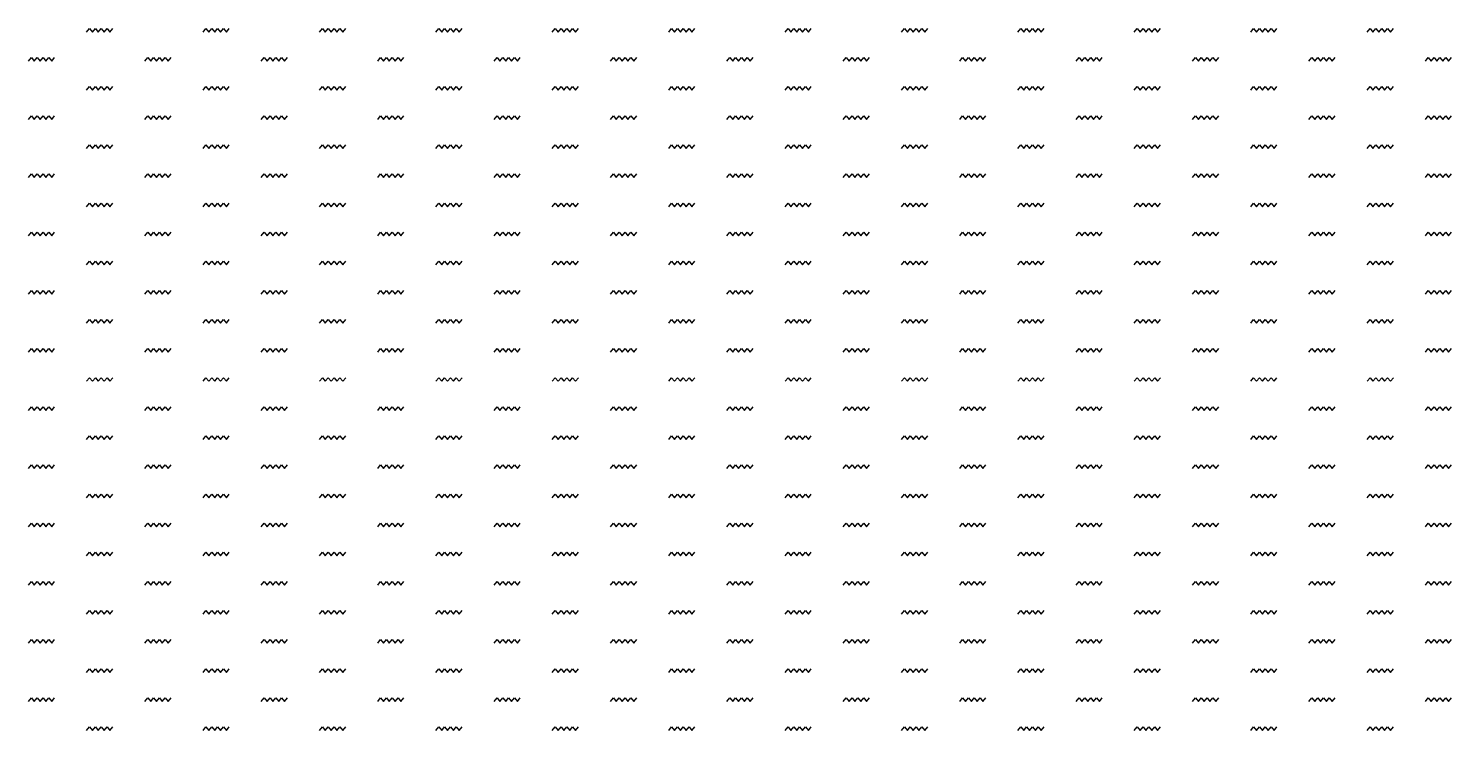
# Model space of a CAD drawing. Extents: x 0 to 1996, y -10 to 3965.
# Drawn here: x 40 to 1996, y 2000 to 2965 of the extents above; entities that cross this region are included whole.
import ezdxf

# ---------------------------------------------------------------- set-up
doc = ezdxf.new("R2010")
doc.units = 0

msp = doc.modelspace()

# ---------------------------------------------------------------- linework, layer by layer
for points in [[(120, 2960), (124, 2965), (128, 2960), (132, 2965), (136, 2960), (140, 2965), (144, 2960), (148, 2965), (152, 2960), (156, 2965)], [(280, 2960), (284, 2965), (288, 2960), (292, 2965), (296, 2960), (300, 2965), (304, 2960), (308, 2965), (312, 2960), (316, 2965)], [(440, 2960), (444, 2965), (448, 2960), (452, 2965), (456, 2960), (460, 2965), (464, 2960), (468, 2965), (472, 2960), (476, 2965)], [(600, 2960), (604, 2965), (608, 2960), (612, 2965), (616, 2960), (620, 2965), (624, 2960), (628, 2965), (632, 2960), (636, 2965)], [(760, 2960), (764, 2965), (768, 2960), (772, 2965), (776, 2960), (780, 2965), (784, 2960), (788, 2965), (792, 2960), (796, 2965)], [(920, 2960), (924, 2965), (928, 2960), (932, 2965), (936, 2960), (940, 2965), (944, 2960), (948, 2965), (952, 2960), (956, 2965)], [(1080, 2960), (1084, 2965), (1088, 2960), (1092, 2965), (1096, 2960), (1100, 2965), (1104, 2960), (1108, 2965), (1112, 2960), (1116, 2965)], [(1240, 2960), (1244, 2965), (1248, 2960), (1252, 2965), (1256, 2960), (1260, 2965), (1264, 2960), (1268, 2965), (1272, 2960), (1276, 2965)], [(1400, 2960), (1404, 2965), (1408, 2960), (1412, 2965), (1416, 2960), (1420, 2965), (1424, 2960), (1428, 2965), (1432, 2960), (1436, 2965)], [(1560, 2960), (1564, 2965), (1568, 2960), (1572, 2965), (1576, 2960), (1580, 2965), (1584, 2960), (1588, 2965), (1592, 2960), (1596, 2965)], [(1720, 2960), (1724, 2965), (1728, 2960), (1732, 2965), (1736, 2960), (1740, 2965), (1744, 2960), (1748, 2965), (1752, 2960), (1756, 2965)], [(1880, 2960), (1884, 2965), (1888, 2960), (1892, 2965), (1896, 2960), (1900, 2965), (1904, 2960), (1908, 2965), (1912, 2960), (1916, 2965)], [(40, 2920), (44, 2925), (48, 2920), (52, 2925), (56, 2920), (60, 2925), (64, 2920), (68, 2925), (72, 2920), (76, 2925)], [(200, 2920), (204, 2925), (208, 2920), (212, 2925), (216, 2920), (220, 2925), (224, 2920), (228, 2925), (232, 2920), (236, 2925)], [(360, 2920), (364, 2925), (368, 2920), (372, 2925), (376, 2920), (380, 2925), (384, 2920), (388, 2925), (392, 2920), (396, 2925)], [(520, 2920), (524, 2925), (528, 2920), (532, 2925), (536, 2920), (540, 2925), (544, 2920), (548, 2925), (552, 2920), (556, 2925)], [(680, 2920), (684, 2925), (688, 2920), (692, 2925), (696, 2920), (700, 2925), (704, 2920), (708, 2925), (712, 2920), (716, 2925)], [(840, 2920), (844, 2925), (848, 2920), (852, 2925), (856, 2920), (860, 2925), (864, 2920), (868, 2925), (872, 2920), (876, 2925)], [(1000, 2920), (1004, 2925), (1008, 2920), (1012, 2925), (1016, 2920), (1020, 2925), (1024, 2920), (1028, 2925), (1032, 2920), (1036, 2925)], [(1160, 2920), (1164, 2925), (1168, 2920), (1172, 2925), (1176, 2920), (1180, 2925), (1184, 2920), (1188, 2925), (1192, 2920), (1196, 2925)], [(1320, 2920), (1324, 2925), (1328, 2920), (1332, 2925), (1336, 2920), (1340, 2925), (1344, 2920), (1348, 2925), (1352, 2920), (1356, 2925)], [(1480, 2920), (1484, 2925), (1488, 2920), (1492, 2925), (1496, 2920), (1500, 2925), (1504, 2920), (1508, 2925), (1512, 2920), (1516, 2925)], [(1640, 2920), (1644, 2925), (1648, 2920), (1652, 2925), (1656, 2920), (1660, 2925), (1664, 2920), (1668, 2925), (1672, 2920), (1676, 2925)], [(1800, 2920), (1804, 2925), (1808, 2920), (1812, 2925), (1816, 2920), (1820, 2925), (1824, 2920), (1828, 2925), (1832, 2920), (1836, 2925)], [(1960, 2920), (1964, 2925), (1968, 2920), (1972, 2925), (1976, 2920), (1980, 2925), (1984, 2920), (1988, 2925), (1992, 2920), (1996, 2925)], [(120, 2880), (124, 2885), (128, 2880), (132, 2885), (136, 2880), (140, 2885), (144, 2880), (148, 2885), (152, 2880), (156, 2885)], [(280, 2880), (284, 2885), (288, 2880), (292, 2885), (296, 2880), (300, 2885), (304, 2880), (308, 2885), (312, 2880), (316, 2885)], [(440, 2880), (444, 2885), (448, 2880), (452, 2885), (456, 2880), (460, 2885), (464, 2880), (468, 2885), (472, 2880), (476, 2885)], [(600, 2880), (604, 2885), (608, 2880), (612, 2885), (616, 2880), (620, 2885), (624, 2880), (628, 2885), (632, 2880), (636, 2885)], [(760, 2880), (764, 2885), (768, 2880), (772, 2885), (776, 2880), (780, 2885), (784, 2880), (788, 2885), (792, 2880), (796, 2885)], [(920, 2880), (924, 2885), (928, 2880), (932, 2885), (936, 2880), (940, 2885), (944, 2880), (948, 2885), (952, 2880), (956, 2885)], [(1080, 2880), (1084, 2885), (1088, 2880), (1092, 2885), (1096, 2880), (1100, 2885), (1104, 2880), (1108, 2885), (1112, 2880), (1116, 2885)], [(1240, 2880), (1244, 2885), (1248, 2880), (1252, 2885), (1256, 2880), (1260, 2885), (1264, 2880), (1268, 2885), (1272, 2880), (1276, 2885)], [(1400, 2880), (1404, 2885), (1408, 2880), (1412, 2885), (1416, 2880), (1420, 2885), (1424, 2880), (1428, 2885), (1432, 2880), (1436, 2885)], [(1560, 2880), (1564, 2885), (1568, 2880), (1572, 2885), (1576, 2880), (1580, 2885), (1584, 2880), (1588, 2885), (1592, 2880), (1596, 2885)], [(1720, 2880), (1724, 2885), (1728, 2880), (1732, 2885), (1736, 2880), (1740, 2885), (1744, 2880), (1748, 2885), (1752, 2880), (1756, 2885)], [(1880, 2880), (1884, 2885), (1888, 2880), (1892, 2885), (1896, 2880), (1900, 2885), (1904, 2880), (1908, 2885), (1912, 2880), (1916, 2885)], [(40, 2840), (44, 2845), (48, 2840), (52, 2845), (56, 2840), (60, 2845), (64, 2840), (68, 2845), (72, 2840), (76, 2845)], [(200, 2840), (204, 2845), (208, 2840), (212, 2845), (216, 2840), (220, 2845), (224, 2840), (228, 2845), (232, 2840), (236, 2845)], [(360, 2840), (364, 2845), (368, 2840), (372, 2845), (376, 2840), (380, 2845), (384, 2840), (388, 2845), (392, 2840), (396, 2845)], [(520, 2840), (524, 2845), (528, 2840), (532, 2845), (536, 2840), (540, 2845), (544, 2840), (548, 2845), (552, 2840), (556, 2845)], [(680, 2840), (684, 2845), (688, 2840), (692, 2845), (696, 2840), (700, 2845), (704, 2840), (708, 2845), (712, 2840), (716, 2845)], [(840, 2840), (844, 2845), (848, 2840), (852, 2845), (856, 2840), (860, 2845), (864, 2840), (868, 2845), (872, 2840), (876, 2845)], [(1000, 2840), (1004, 2845), (1008, 2840), (1012, 2845), (1016, 2840), (1020, 2845), (1024, 2840), (1028, 2845), (1032, 2840), (1036, 2845)], [(1160, 2840), (1164, 2845), (1168, 2840), (1172, 2845), (1176, 2840), (1180, 2845), (1184, 2840), (1188, 2845), (1192, 2840), (1196, 2845)], [(1320, 2840), (1324, 2845), (1328, 2840), (1332, 2845), (1336, 2840), (1340, 2845), (1344, 2840), (1348, 2845), (1352, 2840), (1356, 2845)], [(1480, 2840), (1484, 2845), (1488, 2840), (1492, 2845), (1496, 2840), (1500, 2845), (1504, 2840), (1508, 2845), (1512, 2840), (1516, 2845)], [(1640, 2840), (1644, 2845), (1648, 2840), (1652, 2845), (1656, 2840), (1660, 2845), (1664, 2840), (1668, 2845), (1672, 2840), (1676, 2845)], [(1800, 2840), (1804, 2845), (1808, 2840), (1812, 2845), (1816, 2840), (1820, 2845), (1824, 2840), (1828, 2845), (1832, 2840), (1836, 2845)], [(1960, 2840), (1964, 2845), (1968, 2840), (1972, 2845), (1976, 2840), (1980, 2845), (1984, 2840), (1988, 2845), (1992, 2840), (1996, 2845)], [(120, 2800), (124, 2805), (128, 2800), (132, 2805), (136, 2800), (140, 2805), (144, 2800), (148, 2805), (152, 2800), (156, 2805)], [(280, 2800), (284, 2805), (288, 2800), (292, 2805), (296, 2800), (300, 2805), (304, 2800), (308, 2805), (312, 2800), (316, 2805)], [(440, 2800), (444, 2805), (448, 2800), (452, 2805), (456, 2800), (460, 2805), (464, 2800), (468, 2805), (472, 2800), (476, 2805)], [(600, 2800), (604, 2805), (608, 2800), (612, 2805), (616, 2800), (620, 2805), (624, 2800), (628, 2805), (632, 2800), (636, 2805)], [(760, 2800), (764, 2805), (768, 2800), (772, 2805), (776, 2800), (780, 2805), (784, 2800), (788, 2805), (792, 2800), (796, 2805)], [(920, 2800), (924, 2805), (928, 2800), (932, 2805), (936, 2800), (940, 2805), (944, 2800), (948, 2805), (952, 2800), (956, 2805)], [(1080, 2800), (1084, 2805), (1088, 2800), (1092, 2805), (1096, 2800), (1100, 2805), (1104, 2800), (1108, 2805), (1112, 2800), (1116, 2805)], [(1240, 2800), (1244, 2805), (1248, 2800), (1252, 2805), (1256, 2800), (1260, 2805), (1264, 2800), (1268, 2805), (1272, 2800), (1276, 2805)], [(1400, 2800), (1404, 2805), (1408, 2800), (1412, 2805), (1416, 2800), (1420, 2805), (1424, 2800), (1428, 2805), (1432, 2800), (1436, 2805)], [(1560, 2800), (1564, 2805), (1568, 2800), (1572, 2805), (1576, 2800), (1580, 2805), (1584, 2800), (1588, 2805), (1592, 2800), (1596, 2805)], [(1720, 2800), (1724, 2805), (1728, 2800), (1732, 2805), (1736, 2800), (1740, 2805), (1744, 2800), (1748, 2805), (1752, 2800), (1756, 2805)], [(1880, 2800), (1884, 2805), (1888, 2800), (1892, 2805), (1896, 2800), (1900, 2805), (1904, 2800), (1908, 2805), (1912, 2800), (1916, 2805)], [(40, 2760), (44, 2765), (48, 2760), (52, 2765), (56, 2760), (60, 2765), (64, 2760), (68, 2765), (72, 2760), (76, 2765)], [(200, 2760), (204, 2765), (208, 2760), (212, 2765), (216, 2760), (220, 2765), (224, 2760), (228, 2765), (232, 2760), (236, 2765)], [(360, 2760), (364, 2765), (368, 2760), (372, 2765), (376, 2760), (380, 2765), (384, 2760), (388, 2765), (392, 2760), (396, 2765)], [(520, 2760), (524, 2765), (528, 2760), (532, 2765), (536, 2760), (540, 2765), (544, 2760), (548, 2765), (552, 2760), (556, 2765)], [(680, 2760), (684, 2765), (688, 2760), (692, 2765), (696, 2760), (700, 2765), (704, 2760), (708, 2765), (712, 2760), (716, 2765)], [(840, 2760), (844, 2765), (848, 2760), (852, 2765), (856, 2760), (860, 2765), (864, 2760), (868, 2765), (872, 2760), (876, 2765)], [(1000, 2760), (1004, 2765), (1008, 2760), (1012, 2765), (1016, 2760), (1020, 2765), (1024, 2760), (1028, 2765), (1032, 2760), (1036, 2765)], [(1160, 2760), (1164, 2765), (1168, 2760), (1172, 2765), (1176, 2760), (1180, 2765), (1184, 2760), (1188, 2765), (1192, 2760), (1196, 2765)], [(1320, 2760), (1324, 2765), (1328, 2760), (1332, 2765), (1336, 2760), (1340, 2765), (1344, 2760), (1348, 2765), (1352, 2760), (1356, 2765)], [(1480, 2760), (1484, 2765), (1488, 2760), (1492, 2765), (1496, 2760), (1500, 2765), (1504, 2760), (1508, 2765), (1512, 2760), (1516, 2765)], [(1640, 2760), (1644, 2765), (1648, 2760), (1652, 2765), (1656, 2760), (1660, 2765), (1664, 2760), (1668, 2765), (1672, 2760), (1676, 2765)], [(1800, 2760), (1804, 2765), (1808, 2760), (1812, 2765), (1816, 2760), (1820, 2765), (1824, 2760), (1828, 2765), (1832, 2760), (1836, 2765)], [(1960, 2760), (1964, 2765), (1968, 2760), (1972, 2765), (1976, 2760), (1980, 2765), (1984, 2760), (1988, 2765), (1992, 2760), (1996, 2765)], [(120, 2720), (124, 2725), (128, 2720), (132, 2725), (136, 2720), (140, 2725), (144, 2720), (148, 2725), (152, 2720), (156, 2725)], [(280, 2720), (284, 2725), (288, 2720), (292, 2725), (296, 2720), (300, 2725), (304, 2720), (308, 2725), (312, 2720), (316, 2725)], [(440, 2720), (444, 2725), (448, 2720), (452, 2725), (456, 2720), (460, 2725), (464, 2720), (468, 2725), (472, 2720), (476, 2725)], [(600, 2720), (604, 2725), (608, 2720), (612, 2725), (616, 2720), (620, 2725), (624, 2720), (628, 2725), (632, 2720), (636, 2725)], [(760, 2720), (764, 2725), (768, 2720), (772, 2725), (776, 2720), (780, 2725), (784, 2720), (788, 2725), (792, 2720), (796, 2725)], [(920, 2720), (924, 2725), (928, 2720), (932, 2725), (936, 2720), (940, 2725), (944, 2720), (948, 2725), (952, 2720), (956, 2725)], [(1080, 2720), (1084, 2725), (1088, 2720), (1092, 2725), (1096, 2720), (1100, 2725), (1104, 2720), (1108, 2725), (1112, 2720), (1116, 2725)], [(1240, 2720), (1244, 2725), (1248, 2720), (1252, 2725), (1256, 2720), (1260, 2725), (1264, 2720), (1268, 2725), (1272, 2720), (1276, 2725)], [(1400, 2720), (1404, 2725), (1408, 2720), (1412, 2725), (1416, 2720), (1420, 2725), (1424, 2720), (1428, 2725), (1432, 2720), (1436, 2725)], [(1560, 2720), (1564, 2725), (1568, 2720), (1572, 2725), (1576, 2720), (1580, 2725), (1584, 2720), (1588, 2725), (1592, 2720), (1596, 2725)], [(1720, 2720), (1724, 2725), (1728, 2720), (1732, 2725), (1736, 2720), (1740, 2725), (1744, 2720), (1748, 2725), (1752, 2720), (1756, 2725)], [(1880, 2720), (1884, 2725), (1888, 2720), (1892, 2725), (1896, 2720), (1900, 2725), (1904, 2720), (1908, 2725), (1912, 2720), (1916, 2725)], [(40, 2680), (44, 2685), (48, 2680), (52, 2685), (56, 2680), (60, 2685), (64, 2680), (68, 2685), (72, 2680), (76, 2685)], [(200, 2680), (204, 2685), (208, 2680), (212, 2685), (216, 2680), (220, 2685), (224, 2680), (228, 2685), (232, 2680), (236, 2685)], [(360, 2680), (364, 2685), (368, 2680), (372, 2685), (376, 2680), (380, 2685), (384, 2680), (388, 2685), (392, 2680), (396, 2685)], [(520, 2680), (524, 2685), (528, 2680), (532, 2685), (536, 2680), (540, 2685), (544, 2680), (548, 2685), (552, 2680), (556, 2685)], [(680, 2680), (684, 2685), (688, 2680), (692, 2685), (696, 2680), (700, 2685), (704, 2680), (708, 2685), (712, 2680), (716, 2685)], [(840, 2680), (844, 2685), (848, 2680), (852, 2685), (856, 2680), (860, 2685), (864, 2680), (868, 2685), (872, 2680), (876, 2685)], [(1000, 2680), (1004, 2685), (1008, 2680), (1012, 2685), (1016, 2680), (1020, 2685), (1024, 2680), (1028, 2685), (1032, 2680), (1036, 2685)], [(1160, 2680), (1164, 2685), (1168, 2680), (1172, 2685), (1176, 2680), (1180, 2685), (1184, 2680), (1188, 2685), (1192, 2680), (1196, 2685)], [(1320, 2680), (1324, 2685), (1328, 2680), (1332, 2685), (1336, 2680), (1340, 2685), (1344, 2680), (1348, 2685), (1352, 2680), (1356, 2685)], [(1480, 2680), (1484, 2685), (1488, 2680), (1492, 2685), (1496, 2680), (1500, 2685), (1504, 2680), (1508, 2685), (1512, 2680), (1516, 2685)], [(1640, 2680), (1644, 2685), (1648, 2680), (1652, 2685), (1656, 2680), (1660, 2685), (1664, 2680), (1668, 2685), (1672, 2680), (1676, 2685)], [(1800, 2680), (1804, 2685), (1808, 2680), (1812, 2685), (1816, 2680), (1820, 2685), (1824, 2680), (1828, 2685), (1832, 2680), (1836, 2685)], [(1960, 2680), (1964, 2685), (1968, 2680), (1972, 2685), (1976, 2680), (1980, 2685), (1984, 2680), (1988, 2685), (1992, 2680), (1996, 2685)], [(120, 2640), (124, 2645), (128, 2640), (132, 2645), (136, 2640), (140, 2645), (144, 2640), (148, 2645), (152, 2640), (156, 2645)], [(280, 2640), (284, 2645), (288, 2640), (292, 2645), (296, 2640), (300, 2645), (304, 2640), (308, 2645), (312, 2640), (316, 2645)], [(440, 2640), (444, 2645), (448, 2640), (452, 2645), (456, 2640), (460, 2645), (464, 2640), (468, 2645), (472, 2640), (476, 2645)], [(600, 2640), (604, 2645), (608, 2640), (612, 2645), (616, 2640), (620, 2645), (624, 2640), (628, 2645), (632, 2640), (636, 2645)], [(760, 2640), (764, 2645), (768, 2640), (772, 2645), (776, 2640), (780, 2645), (784, 2640), (788, 2645), (792, 2640), (796, 2645)], [(920, 2640), (924, 2645), (928, 2640), (932, 2645), (936, 2640), (940, 2645), (944, 2640), (948, 2645), (952, 2640), (956, 2645)], [(1080, 2640), (1084, 2645), (1088, 2640), (1092, 2645), (1096, 2640), (1100, 2645), (1104, 2640), (1108, 2645), (1112, 2640), (1116, 2645)], [(1240, 2640), (1244, 2645), (1248, 2640), (1252, 2645), (1256, 2640), (1260, 2645), (1264, 2640), (1268, 2645), (1272, 2640), (1276, 2645)], [(1400, 2640), (1404, 2645), (1408, 2640), (1412, 2645), (1416, 2640), (1420, 2645), (1424, 2640), (1428, 2645), (1432, 2640), (1436, 2645)], [(1560, 2640), (1564, 2645), (1568, 2640), (1572, 2645), (1576, 2640), (1580, 2645), (1584, 2640), (1588, 2645), (1592, 2640), (1596, 2645)], [(1720, 2640), (1724, 2645), (1728, 2640), (1732, 2645), (1736, 2640), (1740, 2645), (1744, 2640), (1748, 2645), (1752, 2640), (1756, 2645)], [(1880, 2640), (1884, 2645), (1888, 2640), (1892, 2645), (1896, 2640), (1900, 2645), (1904, 2640), (1908, 2645), (1912, 2640), (1916, 2645)], [(40, 2600), (44, 2605), (48, 2600), (52, 2605), (56, 2600), (60, 2605), (64, 2600), (68, 2605), (72, 2600), (76, 2605)], [(200, 2600), (204, 2605), (208, 2600), (212, 2605), (216, 2600), (220, 2605), (224, 2600), (228, 2605), (232, 2600), (236, 2605)], [(360, 2600), (364, 2605), (368, 2600), (372, 2605), (376, 2600), (380, 2605), (384, 2600), (388, 2605), (392, 2600), (396, 2605)], [(520, 2600), (524, 2605), (528, 2600), (532, 2605), (536, 2600), (540, 2605), (544, 2600), (548, 2605), (552, 2600), (556, 2605)], [(680, 2600), (684, 2605), (688, 2600), (692, 2605), (696, 2600), (700, 2605), (704, 2600), (708, 2605), (712, 2600), (716, 2605)], [(840, 2600), (844, 2605), (848, 2600), (852, 2605), (856, 2600), (860, 2605), (864, 2600), (868, 2605), (872, 2600), (876, 2605)], [(1000, 2600), (1004, 2605), (1008, 2600), (1012, 2605), (1016, 2600), (1020, 2605), (1024, 2600), (1028, 2605), (1032, 2600), (1036, 2605)], [(1160, 2600), (1164, 2605), (1168, 2600), (1172, 2605), (1176, 2600), (1180, 2605), (1184, 2600), (1188, 2605), (1192, 2600), (1196, 2605)], [(1320, 2600), (1324, 2605), (1328, 2600), (1332, 2605), (1336, 2600), (1340, 2605), (1344, 2600), (1348, 2605), (1352, 2600), (1356, 2605)], [(1480, 2600), (1484, 2605), (1488, 2600), (1492, 2605), (1496, 2600), (1500, 2605), (1504, 2600), (1508, 2605), (1512, 2600), (1516, 2605)], [(1640, 2600), (1644, 2605), (1648, 2600), (1652, 2605), (1656, 2600), (1660, 2605), (1664, 2600), (1668, 2605), (1672, 2600), (1676, 2605)], [(1800, 2600), (1804, 2605), (1808, 2600), (1812, 2605), (1816, 2600), (1820, 2605), (1824, 2600), (1828, 2605), (1832, 2600), (1836, 2605)], [(1960, 2600), (1964, 2605), (1968, 2600), (1972, 2605), (1976, 2600), (1980, 2605), (1984, 2600), (1988, 2605), (1992, 2600), (1996, 2605)], [(120, 2560), (124, 2565), (128, 2560), (132, 2565), (136, 2560), (140, 2565), (144, 2560), (148, 2565), (152, 2560), (156, 2565)], [(280, 2560), (284, 2565), (288, 2560), (292, 2565), (296, 2560), (300, 2565), (304, 2560), (308, 2565), (312, 2560), (316, 2565)], [(440, 2560), (444, 2565), (448, 2560), (452, 2565), (456, 2560), (460, 2565), (464, 2560), (468, 2565), (472, 2560), (476, 2565)], [(600, 2560), (604, 2565), (608, 2560), (612, 2565), (616, 2560), (620, 2565), (624, 2560), (628, 2565), (632, 2560), (636, 2565)], [(760, 2560), (764, 2565), (768, 2560), (772, 2565), (776, 2560), (780, 2565), (784, 2560), (788, 2565), (792, 2560), (796, 2565)], [(920, 2560), (924, 2565), (928, 2560), (932, 2565), (936, 2560), (940, 2565), (944, 2560), (948, 2565), (952, 2560), (956, 2565)], [(1080, 2560), (1084, 2565), (1088, 2560), (1092, 2565), (1096, 2560), (1100, 2565), (1104, 2560), (1108, 2565), (1112, 2560), (1116, 2565)], [(1240, 2560), (1244, 2565), (1248, 2560), (1252, 2565), (1256, 2560), (1260, 2565), (1264, 2560), (1268, 2565), (1272, 2560), (1276, 2565)], [(1400, 2560), (1404, 2565), (1408, 2560), (1412, 2565), (1416, 2560), (1420, 2565), (1424, 2560), (1428, 2565), (1432, 2560), (1436, 2565)], [(1560, 2560), (1564, 2565), (1568, 2560), (1572, 2565), (1576, 2560), (1580, 2565), (1584, 2560), (1588, 2565), (1592, 2560), (1596, 2565)], [(1720, 2560), (1724, 2565), (1728, 2560), (1732, 2565), (1736, 2560), (1740, 2565), (1744, 2560), (1748, 2565), (1752, 2560), (1756, 2565)], [(1880, 2560), (1884, 2565), (1888, 2560), (1892, 2565), (1896, 2560), (1900, 2565), (1904, 2560), (1908, 2565), (1912, 2560), (1916, 2565)], [(40, 2520), (44, 2525), (48, 2520), (52, 2525), (56, 2520), (60, 2525), (64, 2520), (68, 2525), (72, 2520), (76, 2525)], [(200, 2520), (204, 2525), (208, 2520), (212, 2525), (216, 2520), (220, 2525), (224, 2520), (228, 2525), (232, 2520), (236, 2525)], [(360, 2520), (364, 2525), (368, 2520), (372, 2525), (376, 2520), (380, 2525), (384, 2520), (388, 2525), (392, 2520), (396, 2525)], [(520, 2520), (524, 2525), (528, 2520), (532, 2525), (536, 2520), (540, 2525), (544, 2520), (548, 2525), (552, 2520), (556, 2525)], [(680, 2520), (684, 2525), (688, 2520), (692, 2525), (696, 2520), (700, 2525), (704, 2520), (708, 2525), (712, 2520), (716, 2525)], [(840, 2520), (844, 2525), (848, 2520), (852, 2525), (856, 2520), (860, 2525), (864, 2520), (868, 2525), (872, 2520), (876, 2525)], [(1000, 2520), (1004, 2525), (1008, 2520), (1012, 2525), (1016, 2520), (1020, 2525), (1024, 2520), (1028, 2525), (1032, 2520), (1036, 2525)], [(1160, 2520), (1164, 2525), (1168, 2520), (1172, 2525), (1176, 2520), (1180, 2525), (1184, 2520), (1188, 2525), (1192, 2520), (1196, 2525)], [(1320, 2520), (1324, 2525), (1328, 2520), (1332, 2525), (1336, 2520), (1340, 2525), (1344, 2520), (1348, 2525), (1352, 2520), (1356, 2525)], [(1480, 2520), (1484, 2525), (1488, 2520), (1492, 2525), (1496, 2520), (1500, 2525), (1504, 2520), (1508, 2525), (1512, 2520), (1516, 2525)], [(1640, 2520), (1644, 2525), (1648, 2520), (1652, 2525), (1656, 2520), (1660, 2525), (1664, 2520), (1668, 2525), (1672, 2520), (1676, 2525)], [(1800, 2520), (1804, 2525), (1808, 2520), (1812, 2525), (1816, 2520), (1820, 2525), (1824, 2520), (1828, 2525), (1832, 2520), (1836, 2525)], [(1960, 2520), (1964, 2525), (1968, 2520), (1972, 2525), (1976, 2520), (1980, 2525), (1984, 2520), (1988, 2525), (1992, 2520), (1996, 2525)], [(120, 2480), (124, 2485), (128, 2480), (132, 2485), (136, 2480), (140, 2485), (144, 2480), (148, 2485), (152, 2480), (156, 2485)], [(280, 2480), (284, 2485), (288, 2480), (292, 2485), (296, 2480), (300, 2485), (304, 2480), (308, 2485), (312, 2480), (316, 2485)], [(440, 2480), (444, 2485), (448, 2480), (452, 2485), (456, 2480), (460, 2485), (464, 2480), (468, 2485), (472, 2480), (476, 2485)], [(600, 2480), (604, 2485), (608, 2480), (612, 2485), (616, 2480), (620, 2485), (624, 2480), (628, 2485), (632, 2480), (636, 2485)], [(760, 2480), (764, 2485), (768, 2480), (772, 2485), (776, 2480), (780, 2485), (784, 2480), (788, 2485), (792, 2480), (796, 2485)], [(920, 2480), (924, 2485), (928, 2480), (932, 2485), (936, 2480), (940, 2485), (944, 2480), (948, 2485), (952, 2480), (956, 2485)], [(1080, 2480), (1084, 2485), (1088, 2480), (1092, 2485), (1096, 2480), (1100, 2485), (1104, 2480), (1108, 2485), (1112, 2480), (1116, 2485)], [(1240, 2480), (1244, 2485), (1248, 2480), (1252, 2485), (1256, 2480), (1260, 2485), (1264, 2480), (1268, 2485), (1272, 2480), (1276, 2485)], [(1400, 2480), (1404, 2485), (1408, 2480), (1412, 2485), (1416, 2480), (1420, 2485), (1424, 2480), (1428, 2485), (1432, 2480), (1436, 2485)], [(1560, 2480), (1564, 2485), (1568, 2480), (1572, 2485), (1576, 2480), (1580, 2485), (1584, 2480), (1588, 2485), (1592, 2480), (1596, 2485)], [(1720, 2480), (1724, 2485), (1728, 2480), (1732, 2485), (1736, 2480), (1740, 2485), (1744, 2480), (1748, 2485), (1752, 2480), (1756, 2485)], [(1880, 2480), (1884, 2485), (1888, 2480), (1892, 2485), (1896, 2480), (1900, 2485), (1904, 2480), (1908, 2485), (1912, 2480), (1916, 2485)], [(40, 2440), (44, 2445), (48, 2440), (52, 2445), (56, 2440), (60, 2445), (64, 2440), (68, 2445), (72, 2440), (76, 2445)], [(200, 2440), (204, 2445), (208, 2440), (212, 2445), (216, 2440), (220, 2445), (224, 2440), (228, 2445), (232, 2440), (236, 2445)], [(360, 2440), (364, 2445), (368, 2440), (372, 2445), (376, 2440), (380, 2445), (384, 2440), (388, 2445), (392, 2440), (396, 2445)], [(520, 2440), (524, 2445), (528, 2440), (532, 2445), (536, 2440), (540, 2445), (544, 2440), (548, 2445), (552, 2440), (556, 2445)], [(680, 2440), (684, 2445), (688, 2440), (692, 2445), (696, 2440), (700, 2445), (704, 2440), (708, 2445), (712, 2440), (716, 2445)], [(840, 2440), (844, 2445), (848, 2440), (852, 2445), (856, 2440), (860, 2445), (864, 2440), (868, 2445), (872, 2440), (876, 2445)], [(1000, 2440), (1004, 2445), (1008, 2440), (1012, 2445), (1016, 2440), (1020, 2445), (1024, 2440), (1028, 2445), (1032, 2440), (1036, 2445)], [(1160, 2440), (1164, 2445), (1168, 2440), (1172, 2445), (1176, 2440), (1180, 2445), (1184, 2440), (1188, 2445), (1192, 2440), (1196, 2445)], [(1320, 2440), (1324, 2445), (1328, 2440), (1332, 2445), (1336, 2440), (1340, 2445), (1344, 2440), (1348, 2445), (1352, 2440), (1356, 2445)], [(1480, 2440), (1484, 2445), (1488, 2440), (1492, 2445), (1496, 2440), (1500, 2445), (1504, 2440), (1508, 2445), (1512, 2440), (1516, 2445)], [(1640, 2440), (1644, 2445), (1648, 2440), (1652, 2445), (1656, 2440), (1660, 2445), (1664, 2440), (1668, 2445), (1672, 2440), (1676, 2445)], [(1800, 2440), (1804, 2445), (1808, 2440), (1812, 2445), (1816, 2440), (1820, 2445), (1824, 2440), (1828, 2445), (1832, 2440), (1836, 2445)], [(1960, 2440), (1964, 2445), (1968, 2440), (1972, 2445), (1976, 2440), (1980, 2445), (1984, 2440), (1988, 2445), (1992, 2440), (1996, 2445)], [(120, 2400), (124, 2405), (128, 2400), (132, 2405), (136, 2400), (140, 2405), (144, 2400), (148, 2405), (152, 2400), (156, 2405)], [(280, 2400), (284, 2405), (288, 2400), (292, 2405), (296, 2400), (300, 2405), (304, 2400), (308, 2405), (312, 2400), (316, 2405)], [(440, 2400), (444, 2405), (448, 2400), (452, 2405), (456, 2400), (460, 2405), (464, 2400), (468, 2405), (472, 2400), (476, 2405)], [(600, 2400), (604, 2405), (608, 2400), (612, 2405), (616, 2400), (620, 2405), (624, 2400), (628, 2405), (632, 2400), (636, 2405)], [(760, 2400), (764, 2405), (768, 2400), (772, 2405), (776, 2400), (780, 2405), (784, 2400), (788, 2405), (792, 2400), (796, 2405)], [(920, 2400), (924, 2405), (928, 2400), (932, 2405), (936, 2400), (940, 2405), (944, 2400), (948, 2405), (952, 2400), (956, 2405)], [(1080, 2400), (1084, 2405), (1088, 2400), (1092, 2405), (1096, 2400), (1100, 2405), (1104, 2400), (1108, 2405), (1112, 2400), (1116, 2405)], [(1240, 2400), (1244, 2405), (1248, 2400), (1252, 2405), (1256, 2400), (1260, 2405), (1264, 2400), (1268, 2405), (1272, 2400), (1276, 2405)], [(1400, 2400), (1404, 2405), (1408, 2400), (1412, 2405), (1416, 2400), (1420, 2405), (1424, 2400), (1428, 2405), (1432, 2400), (1436, 2405)], [(1560, 2400), (1564, 2405), (1568, 2400), (1572, 2405), (1576, 2400), (1580, 2405), (1584, 2400), (1588, 2405), (1592, 2400), (1596, 2405)], [(1720, 2400), (1724, 2405), (1728, 2400), (1732, 2405), (1736, 2400), (1740, 2405), (1744, 2400), (1748, 2405), (1752, 2400), (1756, 2405)], [(1880, 2400), (1884, 2405), (1888, 2400), (1892, 2405), (1896, 2400), (1900, 2405), (1904, 2400), (1908, 2405), (1912, 2400), (1916, 2405)], [(40, 2360), (44, 2365), (48, 2360), (52, 2365), (56, 2360), (60, 2365), (64, 2360), (68, 2365), (72, 2360), (76, 2365)], [(200, 2360), (204, 2365), (208, 2360), (212, 2365), (216, 2360), (220, 2365), (224, 2360), (228, 2365), (232, 2360), (236, 2365)], [(360, 2360), (364, 2365), (368, 2360), (372, 2365), (376, 2360), (380, 2365), (384, 2360), (388, 2365), (392, 2360), (396, 2365)], [(520, 2360), (524, 2365), (528, 2360), (532, 2365), (536, 2360), (540, 2365), (544, 2360), (548, 2365), (552, 2360), (556, 2365)], [(680, 2360), (684, 2365), (688, 2360), (692, 2365), (696, 2360), (700, 2365), (704, 2360), (708, 2365), (712, 2360), (716, 2365)], [(840, 2360), (844, 2365), (848, 2360), (852, 2365), (856, 2360), (860, 2365), (864, 2360), (868, 2365), (872, 2360), (876, 2365)], [(1000, 2360), (1004, 2365), (1008, 2360), (1012, 2365), (1016, 2360), (1020, 2365), (1024, 2360), (1028, 2365), (1032, 2360), (1036, 2365)], [(1160, 2360), (1164, 2365), (1168, 2360), (1172, 2365), (1176, 2360), (1180, 2365), (1184, 2360), (1188, 2365), (1192, 2360), (1196, 2365)], [(1320, 2360), (1324, 2365), (1328, 2360), (1332, 2365), (1336, 2360), (1340, 2365), (1344, 2360), (1348, 2365), (1352, 2360), (1356, 2365)], [(1480, 2360), (1484, 2365), (1488, 2360), (1492, 2365), (1496, 2360), (1500, 2365), (1504, 2360), (1508, 2365), (1512, 2360), (1516, 2365)], [(1640, 2360), (1644, 2365), (1648, 2360), (1652, 2365), (1656, 2360), (1660, 2365), (1664, 2360), (1668, 2365), (1672, 2360), (1676, 2365)], [(1800, 2360), (1804, 2365), (1808, 2360), (1812, 2365), (1816, 2360), (1820, 2365), (1824, 2360), (1828, 2365), (1832, 2360), (1836, 2365)], [(1960, 2360), (1964, 2365), (1968, 2360), (1972, 2365), (1976, 2360), (1980, 2365), (1984, 2360), (1988, 2365), (1992, 2360), (1996, 2365)], [(120, 2320), (124, 2325), (128, 2320), (132, 2325), (136, 2320), (140, 2325), (144, 2320), (148, 2325), (152, 2320), (156, 2325)], [(280, 2320), (284, 2325), (288, 2320), (292, 2325), (296, 2320), (300, 2325), (304, 2320), (308, 2325), (312, 2320), (316, 2325)], [(440, 2320), (444, 2325), (448, 2320), (452, 2325), (456, 2320), (460, 2325), (464, 2320), (468, 2325), (472, 2320), (476, 2325)], [(600, 2320), (604, 2325), (608, 2320), (612, 2325), (616, 2320), (620, 2325), (624, 2320), (628, 2325), (632, 2320), (636, 2325)], [(760, 2320), (764, 2325), (768, 2320), (772, 2325), (776, 2320), (780, 2325), (784, 2320), (788, 2325), (792, 2320), (796, 2325)], [(920, 2320), (924, 2325), (928, 2320), (932, 2325), (936, 2320), (940, 2325), (944, 2320), (948, 2325), (952, 2320), (956, 2325)], [(1080, 2320), (1084, 2325), (1088, 2320), (1092, 2325), (1096, 2320), (1100, 2325), (1104, 2320), (1108, 2325), (1112, 2320), (1116, 2325)], [(1240, 2320), (1244, 2325), (1248, 2320), (1252, 2325), (1256, 2320), (1260, 2325), (1264, 2320), (1268, 2325), (1272, 2320), (1276, 2325)], [(1400, 2320), (1404, 2325), (1408, 2320), (1412, 2325), (1416, 2320), (1420, 2325), (1424, 2320), (1428, 2325), (1432, 2320), (1436, 2325)], [(1560, 2320), (1564, 2325), (1568, 2320), (1572, 2325), (1576, 2320), (1580, 2325), (1584, 2320), (1588, 2325), (1592, 2320), (1596, 2325)], [(1720, 2320), (1724, 2325), (1728, 2320), (1732, 2325), (1736, 2320), (1740, 2325), (1744, 2320), (1748, 2325), (1752, 2320), (1756, 2325)], [(1880, 2320), (1884, 2325), (1888, 2320), (1892, 2325), (1896, 2320), (1900, 2325), (1904, 2320), (1908, 2325), (1912, 2320), (1916, 2325)], [(40, 2280), (44, 2285), (48, 2280), (52, 2285), (56, 2280), (60, 2285), (64, 2280), (68, 2285), (72, 2280), (76, 2285)], [(200, 2280), (204, 2285), (208, 2280), (212, 2285), (216, 2280), (220, 2285), (224, 2280), (228, 2285), (232, 2280), (236, 2285)], [(360, 2280), (364, 2285), (368, 2280), (372, 2285), (376, 2280), (380, 2285), (384, 2280), (388, 2285), (392, 2280), (396, 2285)], [(520, 2280), (524, 2285), (528, 2280), (532, 2285), (536, 2280), (540, 2285), (544, 2280), (548, 2285), (552, 2280), (556, 2285)], [(680, 2280), (684, 2285), (688, 2280), (692, 2285), (696, 2280), (700, 2285), (704, 2280), (708, 2285), (712, 2280), (716, 2285)], [(840, 2280), (844, 2285), (848, 2280), (852, 2285), (856, 2280), (860, 2285), (864, 2280), (868, 2285), (872, 2280), (876, 2285)], [(1000, 2280), (1004, 2285), (1008, 2280), (1012, 2285), (1016, 2280), (1020, 2285), (1024, 2280), (1028, 2285), (1032, 2280), (1036, 2285)], [(1160, 2280), (1164, 2285), (1168, 2280), (1172, 2285), (1176, 2280), (1180, 2285), (1184, 2280), (1188, 2285), (1192, 2280), (1196, 2285)], [(1320, 2280), (1324, 2285), (1328, 2280), (1332, 2285), (1336, 2280), (1340, 2285), (1344, 2280), (1348, 2285), (1352, 2280), (1356, 2285)], [(1480, 2280), (1484, 2285), (1488, 2280), (1492, 2285), (1496, 2280), (1500, 2285), (1504, 2280), (1508, 2285), (1512, 2280), (1516, 2285)], [(1640, 2280), (1644, 2285), (1648, 2280), (1652, 2285), (1656, 2280), (1660, 2285), (1664, 2280), (1668, 2285), (1672, 2280), (1676, 2285)], [(1800, 2280), (1804, 2285), (1808, 2280), (1812, 2285), (1816, 2280), (1820, 2285), (1824, 2280), (1828, 2285), (1832, 2280), (1836, 2285)], [(1960, 2280), (1964, 2285), (1968, 2280), (1972, 2285), (1976, 2280), (1980, 2285), (1984, 2280), (1988, 2285), (1992, 2280), (1996, 2285)], [(120, 2240), (124, 2245), (128, 2240), (132, 2245), (136, 2240), (140, 2245), (144, 2240), (148, 2245), (152, 2240), (156, 2245)], [(280, 2240), (284, 2245), (288, 2240), (292, 2245), (296, 2240), (300, 2245), (304, 2240), (308, 2245), (312, 2240), (316, 2245)], [(440, 2240), (444, 2245), (448, 2240), (452, 2245), (456, 2240), (460, 2245), (464, 2240), (468, 2245), (472, 2240), (476, 2245)], [(600, 2240), (604, 2245), (608, 2240), (612, 2245), (616, 2240), (620, 2245), (624, 2240), (628, 2245), (632, 2240), (636, 2245)], [(760, 2240), (764, 2245), (768, 2240), (772, 2245), (776, 2240), (780, 2245), (784, 2240), (788, 2245), (792, 2240), (796, 2245)], [(920, 2240), (924, 2245), (928, 2240), (932, 2245), (936, 2240), (940, 2245), (944, 2240), (948, 2245), (952, 2240), (956, 2245)], [(1080, 2240), (1084, 2245), (1088, 2240), (1092, 2245), (1096, 2240), (1100, 2245), (1104, 2240), (1108, 2245), (1112, 2240), (1116, 2245)], [(1240, 2240), (1244, 2245), (1248, 2240), (1252, 2245), (1256, 2240), (1260, 2245), (1264, 2240), (1268, 2245), (1272, 2240), (1276, 2245)], [(1400, 2240), (1404, 2245), (1408, 2240), (1412, 2245), (1416, 2240), (1420, 2245), (1424, 2240), (1428, 2245), (1432, 2240), (1436, 2245)], [(1560, 2240), (1564, 2245), (1568, 2240), (1572, 2245), (1576, 2240), (1580, 2245), (1584, 2240), (1588, 2245), (1592, 2240), (1596, 2245)], [(1720, 2240), (1724, 2245), (1728, 2240), (1732, 2245), (1736, 2240), (1740, 2245), (1744, 2240), (1748, 2245), (1752, 2240), (1756, 2245)], [(1880, 2240), (1884, 2245), (1888, 2240), (1892, 2245), (1896, 2240), (1900, 2245), (1904, 2240), (1908, 2245), (1912, 2240), (1916, 2245)], [(40, 2200), (44, 2205), (48, 2200), (52, 2205), (56, 2200), (60, 2205), (64, 2200), (68, 2205), (72, 2200), (76, 2205)], [(200, 2200), (204, 2205), (208, 2200), (212, 2205), (216, 2200), (220, 2205), (224, 2200), (228, 2205), (232, 2200), (236, 2205)], [(360, 2200), (364, 2205), (368, 2200), (372, 2205), (376, 2200), (380, 2205), (384, 2200), (388, 2205), (392, 2200), (396, 2205)], [(520, 2200), (524, 2205), (528, 2200), (532, 2205), (536, 2200), (540, 2205), (544, 2200), (548, 2205), (552, 2200), (556, 2205)], [(680, 2200), (684, 2205), (688, 2200), (692, 2205), (696, 2200), (700, 2205), (704, 2200), (708, 2205), (712, 2200), (716, 2205)], [(840, 2200), (844, 2205), (848, 2200), (852, 2205), (856, 2200), (860, 2205), (864, 2200), (868, 2205), (872, 2200), (876, 2205)], [(1000, 2200), (1004, 2205), (1008, 2200), (1012, 2205), (1016, 2200), (1020, 2205), (1024, 2200), (1028, 2205), (1032, 2200), (1036, 2205)], [(1160, 2200), (1164, 2205), (1168, 2200), (1172, 2205), (1176, 2200), (1180, 2205), (1184, 2200), (1188, 2205), (1192, 2200), (1196, 2205)], [(1320, 2200), (1324, 2205), (1328, 2200), (1332, 2205), (1336, 2200), (1340, 2205), (1344, 2200), (1348, 2205), (1352, 2200), (1356, 2205)], [(1480, 2200), (1484, 2205), (1488, 2200), (1492, 2205), (1496, 2200), (1500, 2205), (1504, 2200), (1508, 2205), (1512, 2200), (1516, 2205)], [(1640, 2200), (1644, 2205), (1648, 2200), (1652, 2205), (1656, 2200), (1660, 2205), (1664, 2200), (1668, 2205), (1672, 2200), (1676, 2205)], [(1800, 2200), (1804, 2205), (1808, 2200), (1812, 2205), (1816, 2200), (1820, 2205), (1824, 2200), (1828, 2205), (1832, 2200), (1836, 2205)], [(1960, 2200), (1964, 2205), (1968, 2200), (1972, 2205), (1976, 2200), (1980, 2205), (1984, 2200), (1988, 2205), (1992, 2200), (1996, 2205)], [(120, 2160), (124, 2165), (128, 2160), (132, 2165), (136, 2160), (140, 2165), (144, 2160), (148, 2165), (152, 2160), (156, 2165)], [(280, 2160), (284, 2165), (288, 2160), (292, 2165), (296, 2160), (300, 2165), (304, 2160), (308, 2165), (312, 2160), (316, 2165)], [(440, 2160), (444, 2165), (448, 2160), (452, 2165), (456, 2160), (460, 2165), (464, 2160), (468, 2165), (472, 2160), (476, 2165)], [(600, 2160), (604, 2165), (608, 2160), (612, 2165), (616, 2160), (620, 2165), (624, 2160), (628, 2165), (632, 2160), (636, 2165)], [(760, 2160), (764, 2165), (768, 2160), (772, 2165), (776, 2160), (780, 2165), (784, 2160), (788, 2165), (792, 2160), (796, 2165)], [(920, 2160), (924, 2165), (928, 2160), (932, 2165), (936, 2160), (940, 2165), (944, 2160), (948, 2165), (952, 2160), (956, 2165)], [(1080, 2160), (1084, 2165), (1088, 2160), (1092, 2165), (1096, 2160), (1100, 2165), (1104, 2160), (1108, 2165), (1112, 2160), (1116, 2165)], [(1240, 2160), (1244, 2165), (1248, 2160), (1252, 2165), (1256, 2160), (1260, 2165), (1264, 2160), (1268, 2165), (1272, 2160), (1276, 2165)], [(1400, 2160), (1404, 2165), (1408, 2160), (1412, 2165), (1416, 2160), (1420, 2165), (1424, 2160), (1428, 2165), (1432, 2160), (1436, 2165)], [(1560, 2160), (1564, 2165), (1568, 2160), (1572, 2165), (1576, 2160), (1580, 2165), (1584, 2160), (1588, 2165), (1592, 2160), (1596, 2165)], [(1720, 2160), (1724, 2165), (1728, 2160), (1732, 2165), (1736, 2160), (1740, 2165), (1744, 2160), (1748, 2165), (1752, 2160), (1756, 2165)], [(1880, 2160), (1884, 2165), (1888, 2160), (1892, 2165), (1896, 2160), (1900, 2165), (1904, 2160), (1908, 2165), (1912, 2160), (1916, 2165)], [(40, 2120), (44, 2125), (48, 2120), (52, 2125), (56, 2120), (60, 2125), (64, 2120), (68, 2125), (72, 2120), (76, 2125)], [(200, 2120), (204, 2125), (208, 2120), (212, 2125), (216, 2120), (220, 2125), (224, 2120), (228, 2125), (232, 2120), (236, 2125)], [(360, 2120), (364, 2125), (368, 2120), (372, 2125), (376, 2120), (380, 2125), (384, 2120), (388, 2125), (392, 2120), (396, 2125)], [(520, 2120), (524, 2125), (528, 2120), (532, 2125), (536, 2120), (540, 2125), (544, 2120), (548, 2125), (552, 2120), (556, 2125)], [(680, 2120), (684, 2125), (688, 2120), (692, 2125), (696, 2120), (700, 2125), (704, 2120), (708, 2125), (712, 2120), (716, 2125)], [(840, 2120), (844, 2125), (848, 2120), (852, 2125), (856, 2120), (860, 2125), (864, 2120), (868, 2125), (872, 2120), (876, 2125)], [(1000, 2120), (1004, 2125), (1008, 2120), (1012, 2125), (1016, 2120), (1020, 2125), (1024, 2120), (1028, 2125), (1032, 2120), (1036, 2125)], [(1160, 2120), (1164, 2125), (1168, 2120), (1172, 2125), (1176, 2120), (1180, 2125), (1184, 2120), (1188, 2125), (1192, 2120), (1196, 2125)], [(1320, 2120), (1324, 2125), (1328, 2120), (1332, 2125), (1336, 2120), (1340, 2125), (1344, 2120), (1348, 2125), (1352, 2120), (1356, 2125)], [(1480, 2120), (1484, 2125), (1488, 2120), (1492, 2125), (1496, 2120), (1500, 2125), (1504, 2120), (1508, 2125), (1512, 2120), (1516, 2125)], [(1640, 2120), (1644, 2125), (1648, 2120), (1652, 2125), (1656, 2120), (1660, 2125), (1664, 2120), (1668, 2125), (1672, 2120), (1676, 2125)], [(1800, 2120), (1804, 2125), (1808, 2120), (1812, 2125), (1816, 2120), (1820, 2125), (1824, 2120), (1828, 2125), (1832, 2120), (1836, 2125)], [(1960, 2120), (1964, 2125), (1968, 2120), (1972, 2125), (1976, 2120), (1980, 2125), (1984, 2120), (1988, 2125), (1992, 2120), (1996, 2125)], [(120, 2080), (124, 2085), (128, 2080), (132, 2085), (136, 2080), (140, 2085), (144, 2080), (148, 2085), (152, 2080), (156, 2085)], [(280, 2080), (284, 2085), (288, 2080), (292, 2085), (296, 2080), (300, 2085), (304, 2080), (308, 2085), (312, 2080), (316, 2085)], [(440, 2080), (444, 2085), (448, 2080), (452, 2085), (456, 2080), (460, 2085), (464, 2080), (468, 2085), (472, 2080), (476, 2085)], [(600, 2080), (604, 2085), (608, 2080), (612, 2085), (616, 2080), (620, 2085), (624, 2080), (628, 2085), (632, 2080), (636, 2085)], [(760, 2080), (764, 2085), (768, 2080), (772, 2085), (776, 2080), (780, 2085), (784, 2080), (788, 2085), (792, 2080), (796, 2085)], [(920, 2080), (924, 2085), (928, 2080), (932, 2085), (936, 2080), (940, 2085), (944, 2080), (948, 2085), (952, 2080), (956, 2085)], [(1080, 2080), (1084, 2085), (1088, 2080), (1092, 2085), (1096, 2080), (1100, 2085), (1104, 2080), (1108, 2085), (1112, 2080), (1116, 2085)], [(1240, 2080), (1244, 2085), (1248, 2080), (1252, 2085), (1256, 2080), (1260, 2085), (1264, 2080), (1268, 2085), (1272, 2080), (1276, 2085)], [(1400, 2080), (1404, 2085), (1408, 2080), (1412, 2085), (1416, 2080), (1420, 2085), (1424, 2080), (1428, 2085), (1432, 2080), (1436, 2085)], [(1560, 2080), (1564, 2085), (1568, 2080), (1572, 2085), (1576, 2080), (1580, 2085), (1584, 2080), (1588, 2085), (1592, 2080), (1596, 2085)], [(1720, 2080), (1724, 2085), (1728, 2080), (1732, 2085), (1736, 2080), (1740, 2085), (1744, 2080), (1748, 2085), (1752, 2080), (1756, 2085)], [(1880, 2080), (1884, 2085), (1888, 2080), (1892, 2085), (1896, 2080), (1900, 2085), (1904, 2080), (1908, 2085), (1912, 2080), (1916, 2085)], [(40, 2040), (44, 2045), (48, 2040), (52, 2045), (56, 2040), (60, 2045), (64, 2040), (68, 2045), (72, 2040), (76, 2045)], [(200, 2040), (204, 2045), (208, 2040), (212, 2045), (216, 2040), (220, 2045), (224, 2040), (228, 2045), (232, 2040), (236, 2045)], [(360, 2040), (364, 2045), (368, 2040), (372, 2045), (376, 2040), (380, 2045), (384, 2040), (388, 2045), (392, 2040), (396, 2045)], [(520, 2040), (524, 2045), (528, 2040), (532, 2045), (536, 2040), (540, 2045), (544, 2040), (548, 2045), (552, 2040), (556, 2045)], [(680, 2040), (684, 2045), (688, 2040), (692, 2045), (696, 2040), (700, 2045), (704, 2040), (708, 2045), (712, 2040), (716, 2045)], [(840, 2040), (844, 2045), (848, 2040), (852, 2045), (856, 2040), (860, 2045), (864, 2040), (868, 2045), (872, 2040), (876, 2045)], [(1000, 2040), (1004, 2045), (1008, 2040), (1012, 2045), (1016, 2040), (1020, 2045), (1024, 2040), (1028, 2045), (1032, 2040), (1036, 2045)], [(1160, 2040), (1164, 2045), (1168, 2040), (1172, 2045), (1176, 2040), (1180, 2045), (1184, 2040), (1188, 2045), (1192, 2040), (1196, 2045)], [(1320, 2040), (1324, 2045), (1328, 2040), (1332, 2045), (1336, 2040), (1340, 2045), (1344, 2040), (1348, 2045), (1352, 2040), (1356, 2045)], [(1480, 2040), (1484, 2045), (1488, 2040), (1492, 2045), (1496, 2040), (1500, 2045), (1504, 2040), (1508, 2045), (1512, 2040), (1516, 2045)], [(1640, 2040), (1644, 2045), (1648, 2040), (1652, 2045), (1656, 2040), (1660, 2045), (1664, 2040), (1668, 2045), (1672, 2040), (1676, 2045)], [(1800, 2040), (1804, 2045), (1808, 2040), (1812, 2045), (1816, 2040), (1820, 2045), (1824, 2040), (1828, 2045), (1832, 2040), (1836, 2045)], [(1960, 2040), (1964, 2045), (1968, 2040), (1972, 2045), (1976, 2040), (1980, 2045), (1984, 2040), (1988, 2045), (1992, 2040), (1996, 2045)], [(120, 2000), (124, 2005), (128, 2000), (132, 2005), (136, 2000), (140, 2005), (144, 2000), (148, 2005), (152, 2000), (156, 2005)], [(280, 2000), (284, 2005), (288, 2000), (292, 2005), (296, 2000), (300, 2005), (304, 2000), (308, 2005), (312, 2000), (316, 2005)], [(440, 2000), (444, 2005), (448, 2000), (452, 2005), (456, 2000), (460, 2005), (464, 2000), (468, 2005), (472, 2000), (476, 2005)], [(600, 2000), (604, 2005), (608, 2000), (612, 2005), (616, 2000), (620, 2005), (624, 2000), (628, 2005), (632, 2000), (636, 2005)], [(760, 2000), (764, 2005), (768, 2000), (772, 2005), (776, 2000), (780, 2005), (784, 2000), (788, 2005), (792, 2000), (796, 2005)], [(920, 2000), (924, 2005), (928, 2000), (932, 2005), (936, 2000), (940, 2005), (944, 2000), (948, 2005), (952, 2000), (956, 2005)], [(1080, 2000), (1084, 2005), (1088, 2000), (1092, 2005), (1096, 2000), (1100, 2005), (1104, 2000), (1108, 2005), (1112, 2000), (1116, 2005)], [(1240, 2000), (1244, 2005), (1248, 2000), (1252, 2005), (1256, 2000), (1260, 2005), (1264, 2000), (1268, 2005), (1272, 2000), (1276, 2005)], [(1400, 2000), (1404, 2005), (1408, 2000), (1412, 2005), (1416, 2000), (1420, 2005), (1424, 2000), (1428, 2005), (1432, 2000), (1436, 2005)], [(1560, 2000), (1564, 2005), (1568, 2000), (1572, 2005), (1576, 2000), (1580, 2005), (1584, 2000), (1588, 2005), (1592, 2000), (1596, 2005)], [(1720, 2000), (1724, 2005), (1728, 2000), (1732, 2005), (1736, 2000), (1740, 2005), (1744, 2000), (1748, 2005), (1752, 2000), (1756, 2005)], [(1880, 2000), (1884, 2005), (1888, 2000), (1892, 2005), (1896, 2000), (1900, 2005), (1904, 2000), (1908, 2005), (1912, 2000), (1916, 2005)]]:
    msp.add_lwpolyline(points)

doc.saveas('drawing.dxf')
